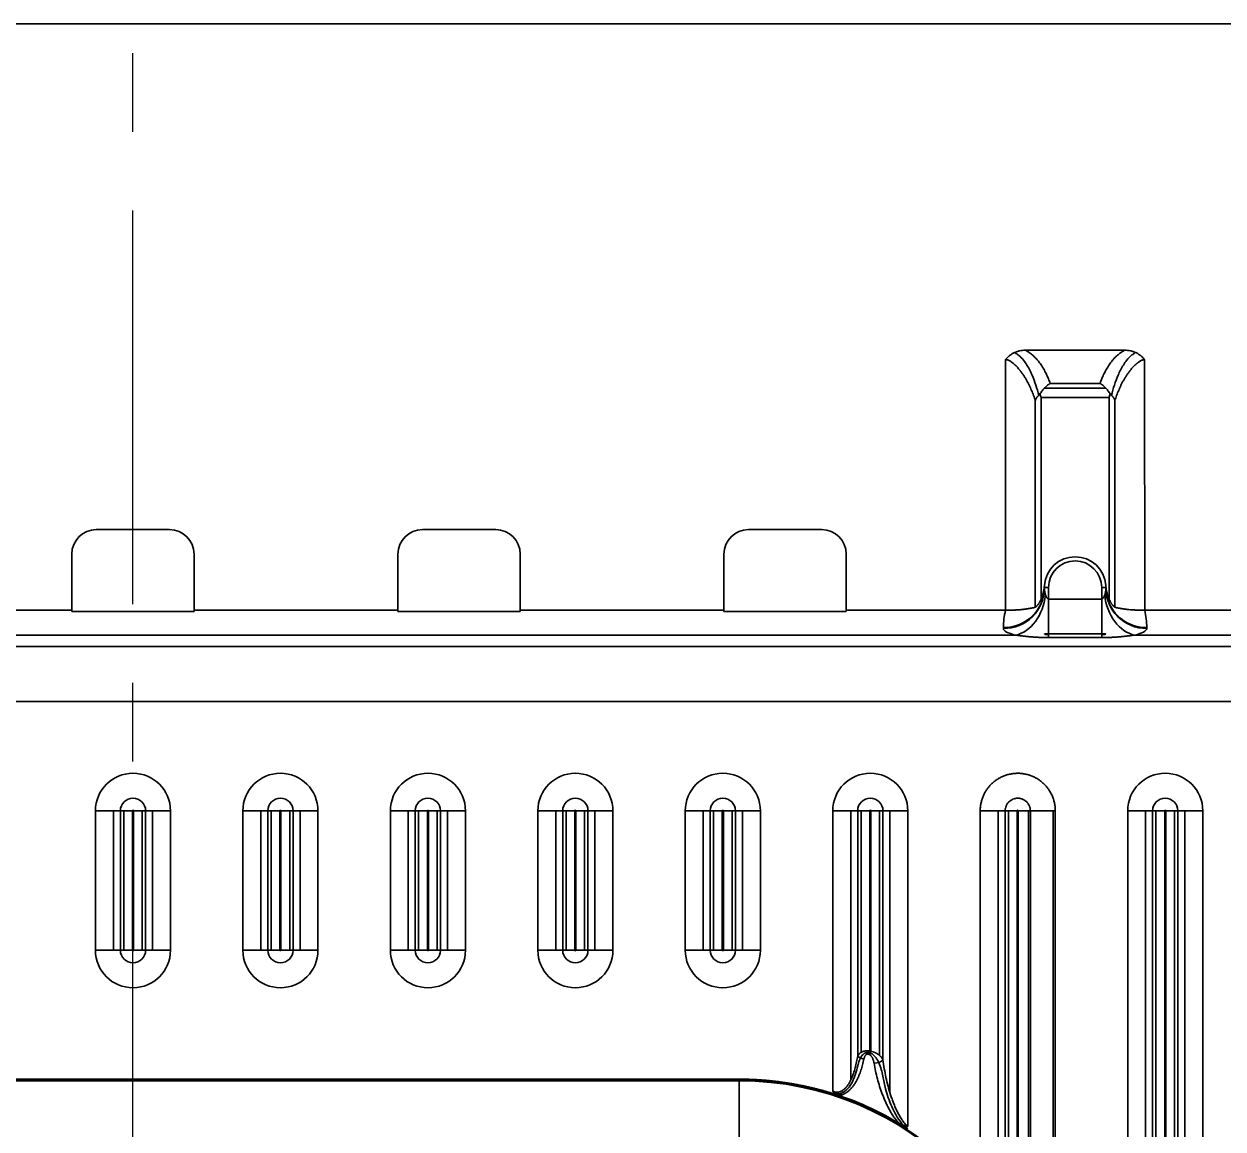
# Model space of a CAD drawing. Header units: millimetres. Extents: x -65 to 964, y 107 to 564.
# Drawn here: x 156.9 to 304, y 428.6 to 564.1 of the extents above; entities that cross this region are included whole.
import ezdxf

# ---------------------------------------------------------------- set-up
doc = ezdxf.new("R2010")
doc.units = ezdxf.units.MM
doc.linetypes.add('CENTER', pattern=[50.8, 31.75, -6.35, 6.35, -6.35])
doc.layers.add('1', color=7, linetype='Continuous', true_color=0xffffff)
doc.layers.add('10', color=7, linetype='Continuous', true_color=0xffffff)

msp = doc.modelspace()

# ---------------------------------------------------------------- linework, layer by layer
at = {"layer": '1', "color": 1, "linetype": 'CENTER', "ltscale": 1.52}
msp.add_line((170.301, 184.131), (170.301, 564.131), dxfattribs=at)
at = {"layer": '10', "color": 7, "linetype": 'Continuous', "lineweight": 35}
for p, q in [((-8.371, 564.131), (348.973, 564.131)), ((279.777, 524.131), (291.974, 524.131)), ((277.343, 492.245), (277.343, 522.977)), ((294.409, 492.245), (294.408, 522.977)), ((289.631, 519.49), (282.12, 519.49)), ((282.822, 520.067), (288.93, 520.067)), ((280.995, 517.952), (280.995, 492.617)), ((281.706, 518.335), (281.706, 493.62)), ((281.706, 518.335), (290.046, 518.335)), ((290.046, 518.335), (290.046, 493.62)), ((290.757, 517.952), (290.757, 492.617)), ((165.801, 502.131), (174.801, 502.131)), ((205.801, 502.131), (214.801, 502.131)), ((245.801, 502.131), (254.801, 502.131)), ((162.801, 492.245), (162.801, 499.131)), ((177.801, 492.245), (177.801, 499.131)), ((202.801, 492.245), (202.801, 499.131)), ((217.801, 492.245), (217.801, 499.131)), ((242.801, 492.245), (242.801, 499.131)), ((257.801, 492.245), (257.801, 499.131)), ((282.107, 494.915), (282.107, 495.035)), ((282.107, 495.035), (282.609, 495.035)), ((282.107, 495.023), (282.107, 494.926)), ((282.609, 493.625), (282.609, 495.035)), ((289.142, 495.035), (289.644, 495.035)), ((289.142, 495.035), (289.142, 493.625)), ((289.644, 495.035), (289.644, 494.915)), ((289.644, 494.926), (289.644, 495.023)), ((289.142, 493.625), (282.609, 493.625)), ((282.609, 488.897), (282.609, 493.625)), ((289.142, 488.897), (289.142, 493.625)), ((137.801, 492.245), (162.801, 492.245)), ((162.801, 492.245), (162.801, 492.075)), ((177.801, 492.075), (162.801, 492.075)), ((177.801, 492.245), (177.801, 492.075)), ((177.801, 492.245), (202.801, 492.245)), ((202.801, 492.245), (202.801, 492.075)), ((217.801, 492.075), (202.801, 492.075)), ((217.801, 492.245), (217.801, 492.075)), ((217.801, 492.245), (242.801, 492.245)), ((242.801, 492.245), (242.801, 492.075)), ((257.801, 492.075), (242.801, 492.075)), ((257.801, 492.245), (257.801, 492.075)), ((257.801, 492.245), (277.343, 492.245)), ((294.409, 492.245), (312.801, 492.245)), ((277.082, 490.12), (277.082, 490.011)), ((294.669, 490.011), (294.669, 490.12)), ((62.021, 489.206), (278.58, 489.206)), ((289.142, 489.373), (282.609, 489.373)), ((289.142, 488.897), (282.609, 488.897)), ((293.171, 489.206), (334.618, 489.206)), ((334.618, 487.802), (5.983, 487.802)), ((5.983, 481.047), (334.618, 481.047)), ((165.695, 467.649), (165.695, 450.564)), ((165.695, 467.649), (168.752, 467.649)), ((167.897, 450.564), (167.897, 467.649)), ((168.752, 467.649), (170.234, 467.649)), ((168.752, 450.564), (168.752, 467.649)), ((169.166, 467.649), (169.166, 450.564)), ((170.234, 450.564), (170.234, 467.649)), ((170.368, 467.649), (171.85, 467.649)), ((170.368, 467.649), (170.368, 450.564)), ((171.436, 450.564), (171.436, 467.649)), ((171.85, 467.649), (174.907, 467.649)), ((171.85, 467.649), (171.85, 450.564)), ((172.704, 467.649), (172.704, 450.564)), ((174.907, 450.564), (174.907, 467.649)), ((183.785, 467.649), (186.842, 467.649)), ((183.785, 467.649), (183.785, 450.564)), ((185.987, 450.564), (185.987, 467.649)), ((186.842, 450.564), (186.842, 467.649)), ((186.842, 467.649), (188.324, 467.649)), ((187.256, 467.649), (187.256, 450.564)), ((188.324, 450.564), (188.324, 467.649)), ((188.458, 467.649), (188.458, 450.564)), ((188.458, 467.649), (189.94, 467.649)), ((189.526, 450.564), (189.526, 467.649)), ((189.94, 467.649), (192.997, 467.649)), ((189.94, 467.649), (189.94, 450.564)), ((190.794, 467.649), (190.794, 450.564)), ((192.997, 450.564), (192.997, 467.649)), ((201.875, 467.649), (201.875, 450.564)), ((201.875, 467.649), (204.932, 467.649)), ((204.077, 450.564), (204.077, 467.649)), ((204.932, 450.564), (204.932, 467.649)), ((204.932, 467.649), (206.414, 467.649)), ((205.346, 467.649), (205.346, 450.564)), ((206.414, 450.564), (206.414, 467.649)), ((206.548, 467.649), (206.548, 450.564)), ((206.548, 467.649), (208.03, 467.649)), ((207.616, 450.564), (207.616, 467.649)), ((208.03, 467.649), (211.087, 467.649)), ((208.03, 467.649), (208.03, 450.564)), ((208.884, 467.649), (208.884, 450.564)), ((211.087, 450.564), (211.087, 467.649)), ((219.965, 467.649), (219.965, 450.564)), ((219.965, 467.649), (223.022, 467.649)), ((222.167, 450.564), (222.167, 467.649)), ((223.022, 450.564), (223.022, 467.649)), ((223.022, 467.649), (224.504, 467.649)), ((223.436, 467.649), (223.436, 450.564)), ((224.504, 450.564), (224.504, 467.649)), ((224.638, 467.649), (224.638, 450.564)), ((224.638, 467.649), (226.12, 467.649)), ((225.706, 450.564), (225.706, 467.649)), ((226.12, 467.649), (229.177, 467.649)), ((226.12, 467.649), (226.12, 450.564)), ((226.974, 467.649), (226.974, 450.564)), ((229.177, 450.564), (229.177, 467.649)), ((238.055, 467.649), (241.112, 467.649)), ((238.055, 467.649), (238.055, 450.564)), ((240.257, 450.564), (240.257, 467.649)), ((241.112, 450.564), (241.112, 467.649)), ((241.112, 467.649), (242.594, 467.649)), ((241.526, 467.649), (241.526, 450.564)), ((242.594, 450.564), (242.594, 467.649)), ((242.728, 467.649), (242.728, 450.564)), ((242.728, 467.649), (244.21, 467.649)), ((243.796, 450.564), (243.796, 467.649)), ((244.21, 467.649), (247.267, 467.649)), ((244.21, 467.649), (244.21, 450.564)), ((245.064, 467.649), (245.064, 450.564)), ((247.267, 450.564), (247.267, 467.649)), ((256.145, 467.649), (256.145, 433.253)), ((256.145, 467.649), (259.202, 467.649)), ((258.347, 434.623), (258.347, 467.649)), ((259.202, 437.607), (259.202, 467.649)), ((259.202, 467.649), (260.684, 467.649)), ((259.616, 467.649), (259.616, 438.027)), ((260.684, 438.21), (260.684, 467.649)), ((260.818, 467.649), (260.818, 438.158)), ((260.818, 467.649), (262.3, 467.649)), ((261.886, 437.659), (261.886, 467.649)), ((262.3, 467.649), (265.357, 467.649)), ((262.3, 467.649), (262.3, 437.11)), ((263.154, 467.649), (263.154, 433.114)), ((265.357, 467.649), (265.357, 428.934)), ((274.235, 421.019), (274.235, 467.649)), ((274.235, 467.649), (277.292, 467.649)), ((276.437, 420.977), (276.437, 467.649)), ((277.292, 424.71), (277.292, 467.649)), ((277.292, 467.649), (278.774, 467.649)), ((277.706, 467.649), (277.706, 425.222)), ((278.774, 425.23), (278.774, 467.649)), ((278.908, 467.649), (278.908, 425.069)), ((278.908, 467.649), (280.39, 467.649)), ((280.144, 467.649), (280.144, 423.766)), ((280.39, 467.649), (283.447, 467.649)), ((280.39, 467.649), (280.39, 423.13)), ((283.169, 321.924), (283.169, 467.649)), ((283.447, 321.924), (283.447, 467.649)), ((292.325, 467.649), (295.382, 467.649)), ((292.325, 467.649), (292.325, 321.858)), ((294.527, 325.813), (294.527, 467.649)), ((295.382, 467.649), (295.382, 326.24)), ((295.382, 467.649), (296.864, 467.649)), ((295.796, 467.649), (295.796, 326.276)), ((296.864, 326.312), (296.864, 467.649)), ((296.998, 467.649), (296.998, 326.312)), ((296.998, 467.649), (298.48, 467.649)), ((298.066, 326.276), (298.066, 467.649)), ((298.48, 467.649), (301.537, 467.649)), ((298.48, 467.649), (298.48, 326.24)), ((299.334, 467.649), (299.334, 325.813)), ((301.537, 321.858), (301.537, 467.649)), ((168.752, 450.564), (165.695, 450.564)), ((170.234, 450.564), (168.752, 450.564)), ((171.85, 450.564), (170.368, 450.564)), ((174.907, 450.564), (171.85, 450.564)), ((186.842, 450.564), (183.785, 450.564)), ((188.324, 450.564), (186.842, 450.564)), ((189.94, 450.564), (188.458, 450.564)), ((192.997, 450.564), (189.94, 450.564)), ((204.932, 450.564), (201.875, 450.564)), ((206.414, 450.564), (204.932, 450.564)), ((208.03, 450.564), (206.548, 450.564)), ((211.087, 450.564), (208.03, 450.564)), ((223.022, 450.564), (219.965, 450.564)), ((224.504, 450.564), (223.022, 450.564)), ((226.12, 450.564), (224.638, 450.564)), ((229.177, 450.564), (226.12, 450.564)), ((241.112, 450.564), (238.055, 450.564)), ((242.594, 450.564), (241.112, 450.564)), ((244.21, 450.564), (242.728, 450.564)), ((247.267, 450.564), (244.21, 450.564)), ((260.526, 437.801), (260.684, 438.21)), ((260.658, 437.75), (260.818, 438.158)), ((244.671, 434.749), (95.931, 434.749)), ((244.671, 434.651), (95.931, 434.651)), ((95.931, 434.555), (244.671, 434.555)), ((244.671, 434.749), (244.671, 434.555)), ((244.671, 434.555), (244.671, 425.971))]:
    msp.add_line(p, q, dxfattribs=at)
for centre, radius, start, end in [((165.801, 499.131), 3, 90, 180), ((174.801, 499.131), 3, 0, 90), ((205.801, 499.131), 3, 90, 180), ((214.801, 499.131), 3, 0, 90), ((245.801, 499.131), 3, 90, 180), ((254.801, 499.131), 3, 0, 90), ((285.876, 495.035), 3.769, 4.16265, 175.83735), ((285.876, 495.035), 3.266, 0, 180), ((285.876, 495.035), 3.769, 176.82469, 180), ((285.876, 495.035), 3.769, 2.7, 4.16531), ((285.876, 495.035), 3.769, 0, 2.59312), ((285.876, 490.12), 8.794, 166.01473, 180), ((285.876, 490.12), 8.794, 0, 13.98526), ((170.301, 467.649), 4.606, 0, 180), ((188.391, 467.649), 4.606, 0, 180), ((206.481, 467.649), 4.606, 0, 180), ((224.571, 467.649), 4.606, 0, 180), ((242.661, 467.649), 4.606, 0, 180), ((260.751, 467.649), 4.606, 0, 180), ((296.931, 467.649), 4.606, 0, 180), ((170.301, 467.649), 1.549, 0, 180), ((188.391, 467.649), 1.549, 0, 180), ((206.481, 467.649), 1.549, 0, 180), ((224.571, 467.649), 1.549, 0, 180), ((242.661, 467.649), 1.549, 0, 180), ((260.751, 467.649), 1.549, 0, 180), ((296.931, 467.649), 1.549, 0, 180), ((170.301, 467.649), 0.0669, 0, 180), ((188.391, 467.649), 0.0669, 0, 180), ((206.481, 467.649), 0.0669, 0, 180), ((224.571, 467.649), 0.0669, 0, 180), ((242.661, 467.649), 0.0669, 0, 180), ((260.751, 467.649), 0.0669, 0, 180), ((296.931, 467.649), 0.0669, 0, 180), ((170.301, 450.564), 4.606, 180, 0), ((170.301, 450.564), 1.549, 180, 0), ((170.301, 450.564), 0.0669, 180, 0), ((188.391, 450.564), 4.606, 180, 0), ((188.391, 450.564), 1.549, 180, 0), ((188.391, 450.564), 0.0669, 180, 0), ((206.481, 450.564), 4.606, 180, 0), ((206.481, 450.564), 1.549, 180, 0), ((206.481, 450.564), 0.0669, 180, 0), ((224.571, 450.564), 4.606, 180, 0), ((224.571, 450.564), 1.549, 180, 0), ((224.571, 450.564), 0.0669, 180, 0), ((242.661, 450.564), 4.606, 180, 0), ((242.661, 450.564), 1.549, 180, 0), ((242.661, 450.564), 0.0669, 180, 0), ((244.671, 396.796), 43.963, 68.67502, 68.86037), ((244.671, 396.796), 44.171, 68.67502, 68.86037), ((244.671, 396.796), 44.402, 68.67502, 68.86037), ((244.671, 396.796), 37.855, 0, 90), ((244.671, 396.796), 37.759, 360, 90), ((244.671, 396.796), 37.988, 56.99657, 72.41831), ((244.671, 396.796), 37.989, 71.16969, 72.41831), ((244.671, 396.796), 37.989, 56.9901, 59.06021)]:
    msp.add_arc(centre, radius, start, end, dxfattribs=at)
for centre, major_axis, ratio, start_param, end_param in [((277.082, 495.035), (-5.025, 0), 0.9781476, 1.5707963, 3.1415926), ((277.082, 494.926), (-5.025, 0), 0.9781476, 1.5707963, 3.1415927), ((285.876, 495.035), (-3.766, 0.134), 1, 6.2461317, 6.3187836), ((282.609, 494.926), (0, 1.175), 0.4276936, 1.5707963, 2.3248325), ((289.142, 494.926), (0, 1.175), 0.4276936, 3.9583528, 4.712389), ((285.876, 495.035), (-0.128, 3.767), 1, 4.6783816, 4.7510336), ((294.669, 495.035), (-5.025, 0), 0.9781476, 0, 1.5707963), ((294.669, 494.926), (5.025, 0), 0.9781476, 3.1415927, 4.712389), ((278.58, 494.121), (-1.109, -4.901), 0.7203367, 0.3044272, 1.7324049), ((293.171, 494.121), (1.109, -4.901), 0.7203367, 4.5507804, 5.9787582), ((282.609, 490.011), (-5.528, 0), 0.2125566, 0, 0.7540362), ((289.142, 490.011), (-5.527, 0), 0.2125566, 2.3875564, 3.1415927), ((260.123, 437.607), (0.979, -0.203), 0.4339484, 3.586518, 4.6433912), ((261.378, 437.11), (-0.985, -0.173), 0.3805007, 1.333171, 2.708925)]:
    msp.add_ellipse(centre, major_axis=major_axis, ratio=ratio, start_param=start_param, end_param=end_param, dxfattribs=at)
for points, degree, knots in [([(277.343, 522.977), (277.352, 522.988), (277.361, 522.999), (277.38, 523.022), (277.408, 523.056), (277.475, 523.133), (277.535, 523.196), (277.617, 523.279), (277.66, 523.319), (277.725, 523.377), (277.747, 523.396), (277.792, 523.434), (277.814, 523.453), (277.929, 523.543), (278.024, 523.61), (278.221, 523.731), (278.322, 523.786), (278.531, 523.884), (278.639, 523.927), (278.777, 523.974), (278.805, 523.983), (278.861, 524), (278.889, 524.008), (278.973, 524.031), (279.03, 524.045), (279.199, 524.082), (279.313, 524.101), (279.544, 524.125), (279.66, 524.131), (279.777, 524.131)], 3, [0, 0, 0, 0, 0.015625, 0.015625, 0.03125, 0.0625, 0.125, 0.125, 0.1875, 0.1875, 0.21875, 0.21875, 0.25, 0.25, 0.375, 0.375, 0.5, 0.5, 0.625, 0.625, 0.65625, 0.65625, 0.6875, 0.6875, 0.75, 0.75, 0.875, 0.875, 1, 1, 1, 1]), ([(281.422, 518.612), (281.199, 519.439), (280.949, 520.263), (280.418, 521.491), (280.213, 521.903), (279.832, 522.511), (279.693, 522.712), (279.374, 523.105), (279.195, 523.299), (278.87, 523.574), (278.751, 523.662), (278.566, 523.78), (278.509, 523.813), (278.449, 523.845)], 3, [0, 0, 0, 0, 0.4544731, 0.4544731, 0.6861672, 0.6861672, 0.8020142, 0.8020142, 0.9178612, 0.9178612, 0.9757847, 0.9757847, 1, 1, 1, 1]), ([(279.777, 524.131), (279.905, 524.064), (280.024, 523.994), (280.194, 523.884), (280.249, 523.847), (280.329, 523.791), (280.355, 523.772), (280.407, 523.733), (280.534, 523.637), (280.651, 523.539), (280.829, 523.38), (280.913, 523.299), (281.072, 523.135), (281.148, 523.053), (281.293, 522.886), (281.499, 522.633), (281.68, 522.374), (281.82, 522.156), (281.847, 522.113), (281.901, 522.025), (281.928, 521.981), (282.006, 521.849), (282.055, 521.761), (282.2, 521.497), (282.29, 521.319), (282.458, 520.963), (282.537, 520.785), (282.685, 520.427), (282.755, 520.247), (282.822, 520.067)], 3, [0, 0, 0, 0, 0.0625, 0.0625, 0.09375, 0.09375, 0.109375, 0.109375, 0.125, 0.1875, 0.1875, 0.25, 0.25, 0.3125, 0.3125, 0.375, 0.5, 0.5, 0.53125, 0.53125, 0.5625, 0.5625, 0.625, 0.625, 0.75, 0.75, 0.875, 0.875, 1, 1, 1, 1]), ([(288.93, 520.067), (288.996, 520.247), (289.066, 520.427), (289.215, 520.785), (289.294, 520.964), (289.42, 521.231), (289.464, 521.32), (289.554, 521.497), (289.6, 521.586), (289.745, 521.851), (289.848, 522.026), (290.072, 522.374), (290.192, 522.547), (290.358, 522.76), (290.392, 522.803), (290.461, 522.888), (290.497, 522.93), (290.606, 523.056), (290.682, 523.139), (290.843, 523.303), (290.927, 523.384), (291.105, 523.543), (291.198, 523.621), (291.397, 523.774), (291.502, 523.849), (291.671, 523.958), (291.73, 523.994), (291.849, 524.064), (291.911, 524.098), (291.974, 524.131)], 3, [0, 0, 0, 0, 0.125, 0.125, 0.25, 0.25, 0.3125, 0.3125, 0.375, 0.375, 0.5, 0.5, 0.625, 0.625, 0.65625, 0.65625, 0.6875, 0.6875, 0.75, 0.75, 0.8125, 0.8125, 0.875, 0.875, 0.9375, 0.9375, 0.96875, 0.96875, 1, 1, 1, 1]), ([(293.302, 523.845), (293.242, 523.813), (293.184, 523.779), (292.996, 523.66), (292.878, 523.571), (292.555, 523.297), (292.378, 523.106), (292.059, 522.713), (291.919, 522.512), (291.538, 521.904), (291.334, 521.492), (290.802, 520.262), (290.552, 519.438), (290.329, 518.612)], 3, [0, 0, 0, 0, 0.0241191, 0.0241191, 0.082045, 0.082045, 0.1978967, 0.1978967, 0.3137484, 0.3137484, 0.5454519, 0.5454519, 1, 1, 1, 1]), ([(291.974, 524.131), (292.091, 524.131), (292.208, 524.125), (292.438, 524.101), (292.552, 524.082), (292.722, 524.045), (292.778, 524.031), (292.862, 524.008), (292.89, 524), (292.946, 523.983), (292.974, 523.974), (293.113, 523.927), (293.22, 523.884), (293.429, 523.786), (293.531, 523.731), (293.727, 523.61), (293.822, 523.543), (293.937, 523.453), (293.96, 523.434), (294.004, 523.396), (294.027, 523.377), (294.092, 523.319), (294.134, 523.279), (294.216, 523.196), (294.277, 523.133), (294.344, 523.056), (294.372, 523.022), (294.39, 522.999), (294.399, 522.988), (294.408, 522.977)], 3, [0, 0, 0, 0, 0.125, 0.125, 0.25, 0.25, 0.3125, 0.3125, 0.34375, 0.34375, 0.375, 0.375, 0.5, 0.5, 0.625, 0.625, 0.75, 0.75, 0.78125, 0.78125, 0.8125, 0.8125, 0.875, 0.875, 0.9375, 0.96875, 0.984375, 0.984375, 1, 1, 1, 1]), ([(277.343, 522.977), (277.369, 522.977), (277.395, 522.976), (277.447, 522.971), (277.472, 522.968), (277.549, 522.954), (277.598, 522.941), (277.693, 522.909), (277.738, 522.89), (277.827, 522.848), (277.87, 522.825), (277.953, 522.776), (277.993, 522.75), (278.07, 522.697), (278.108, 522.669), (278.181, 522.613), (278.216, 522.585), (278.285, 522.528), (278.319, 522.5), (278.384, 522.442), (278.415, 522.413), (278.477, 522.355), (278.508, 522.327), (278.597, 522.24), (278.654, 522.182), (278.736, 522.095), (278.763, 522.066), (278.816, 522.008), (278.842, 521.979), (278.919, 521.894), (278.967, 521.837), (279.038, 521.752), (279.061, 521.724), (279.107, 521.668), (279.174, 521.585), (279.238, 521.502), (279.32, 521.392), (279.36, 521.337), (279.438, 521.228), (279.476, 521.173), (279.55, 521.065), (279.586, 521.011), (279.656, 520.903), (279.724, 520.795), (279.789, 520.688), (279.852, 520.581), (279.883, 520.527), (279.944, 520.42), (279.973, 520.367), (280.031, 520.26), (280.06, 520.207), (280.143, 520.048), (280.196, 519.942), (280.298, 519.731), (280.348, 519.626), (280.442, 519.416), (280.488, 519.311), (280.576, 519.101), (280.618, 518.996), (280.7, 518.787), (280.74, 518.683), (280.817, 518.474), (280.854, 518.369), (280.926, 518.161), (280.961, 518.057), (280.995, 517.952)], 3, [0, 0, 0, 0, 0.0078125, 0.0078125, 0.015625, 0.015625, 0.03125, 0.03125, 0.046875, 0.046875, 0.0625, 0.0625, 0.078125, 0.078125, 0.09375, 0.09375, 0.109375, 0.109375, 0.125, 0.125, 0.140625, 0.140625, 0.15625, 0.15625, 0.1875, 0.1875, 0.203125, 0.203125, 0.21875, 0.21875, 0.25, 0.25, 0.265625, 0.265625, 0.28125, 0.3125, 0.3125, 0.34375, 0.34375, 0.375, 0.375, 0.40625, 0.40625, 0.4375, 0.46875, 0.46875, 0.5, 0.5, 0.53125, 0.53125, 0.5625, 0.5625, 0.625, 0.625, 0.6875, 0.6875, 0.75, 0.75, 0.8125, 0.8125, 0.875, 0.875, 0.9375, 0.9375, 1, 1, 1, 1]), ([(290.757, 517.952), (290.825, 518.161), (290.896, 518.37), (291.012, 518.683), (291.051, 518.788), (291.134, 518.997), (291.176, 519.102), (291.264, 519.311), (291.31, 519.417), (291.404, 519.627), (291.454, 519.733), (291.556, 519.944), (291.609, 520.05), (291.72, 520.262), (291.778, 520.369), (291.869, 520.529), (291.9, 520.582), (291.964, 520.69), (292.029, 520.797), (292.097, 520.905), (292.167, 521.013), (292.203, 521.068), (292.278, 521.177), (292.316, 521.232), (292.394, 521.342), (292.435, 521.397), (292.518, 521.507), (292.582, 521.59), (292.649, 521.674), (292.695, 521.73), (292.718, 521.758), (292.789, 521.842), (292.837, 521.899), (292.938, 522.013), (292.991, 522.07), (293.073, 522.156), (293.101, 522.185), (293.158, 522.243), (293.188, 522.272), (293.247, 522.33), (293.278, 522.359), (293.34, 522.417), (293.371, 522.445), (293.436, 522.503), (293.47, 522.531), (293.538, 522.588), (293.573, 522.616), (293.646, 522.671), (293.684, 522.699), (293.761, 522.751), (293.8, 522.777), (293.882, 522.825), (293.925, 522.848), (293.991, 522.88), (294.013, 522.89), (294.048, 522.904), (294.059, 522.908), (294.083, 522.917), (294.095, 522.921), (294.155, 522.942), (294.204, 522.954), (294.279, 522.968), (294.305, 522.971), (294.357, 522.976), (294.383, 522.977), (294.409, 522.977)], 3, [0, 0, 0, 0, 0.125, 0.125, 0.1875, 0.1875, 0.25, 0.25, 0.3125, 0.3125, 0.375, 0.375, 0.4375, 0.4375, 0.5, 0.5, 0.53125, 0.53125, 0.5625, 0.59375, 0.59375, 0.625, 0.625, 0.65625, 0.65625, 0.6875, 0.6875, 0.71875, 0.734375, 0.734375, 0.75, 0.75, 0.78125, 0.78125, 0.8125, 0.8125, 0.828125, 0.828125, 0.84375, 0.84375, 0.859375, 0.859375, 0.875, 0.875, 0.890625, 0.890625, 0.90625, 0.90625, 0.921875, 0.921875, 0.9375, 0.9375, 0.953125, 0.953125, 0.9609375, 0.9609375, 0.9648437, 0.9648437, 0.96875, 0.96875, 0.984375, 0.984375, 0.9921875, 0.9921875, 1, 1, 1, 1]), ([(282.822, 520.067), (282.818, 520.065), (282.815, 520.063), (282.808, 520.058), (282.797, 520.052), (282.772, 520.037), (282.751, 520.023), (282.709, 519.995), (282.681, 519.976), (282.596, 519.917), (282.485, 519.832), (282.374, 519.737), (282.265, 519.637), (282.211, 519.584), (282.143, 519.514), (282.13, 519.499), (282.103, 519.471), (282.063, 519.428), (282.024, 519.383), (281.946, 519.292), (281.896, 519.23), (281.797, 519.099), (281.749, 519.032), (281.656, 518.892), (281.61, 518.82), (281.567, 518.744)], 3, [0, 0, 0, 0, 0.0078125, 0.0078125, 0.015625, 0.03125, 0.0625, 0.0625, 0.125, 0.125, 0.25, 0.375, 0.375, 0.5, 0.5, 0.53125, 0.53125, 0.5625, 0.625, 0.625, 0.75, 0.75, 0.875, 0.875, 1, 1, 1, 1]), ([(288.93, 520.067), (288.933, 520.065), (288.937, 520.063), (288.944, 520.058), (288.954, 520.052), (288.979, 520.037), (289, 520.023), (289.042, 519.995), (289.071, 519.976), (289.155, 519.917), (289.267, 519.833), (289.377, 519.737), (289.486, 519.637), (289.541, 519.584), (289.608, 519.514), (289.622, 519.5), (289.648, 519.471), (289.688, 519.428), (289.727, 519.383), (289.805, 519.292), (289.856, 519.23), (289.954, 519.1), (290.002, 519.032), (290.096, 518.892), (290.141, 518.82), (290.185, 518.744)], 3, [0, 0, 0, 0, 0.0078125, 0.0078125, 0.015625, 0.03125, 0.0625, 0.0625, 0.125, 0.125, 0.25, 0.375, 0.375, 0.5, 0.5, 0.53125, 0.53125, 0.5625, 0.625, 0.625, 0.75, 0.75, 0.875, 0.875, 1, 1, 1, 1]), ([(281.567, 518.744), (281.563, 518.741), (281.559, 518.737), (281.553, 518.731), (281.547, 518.726), (281.54, 518.72), (281.531, 518.712), (281.514, 518.696), (281.49, 518.674), (281.461, 518.647), (281.434, 518.621), (281.412, 518.6), (281.398, 518.586), (281.389, 518.578), (281.382, 518.571), (281.365, 518.555), (281.334, 518.524), (281.292, 518.479), (281.252, 518.435), (281.225, 518.402), (281.209, 518.383), (281.202, 518.374), (281.195, 518.364), (281.181, 518.346), (281.161, 518.318), (281.139, 518.284), (281.118, 518.251), (281.094, 518.208), (281.066, 518.154), (281.035, 518.083), (281.016, 518.028), (281.005, 517.992), (281.001, 517.98), (280.999, 517.971), (280.998, 517.965), (280.996, 517.959), (280.995, 517.955), (280.995, 517.952)], 3, [0, 0, 0, 0, 0.0102974, 0.0147504, 0.0204671, 0.0284213, 0.0386128, 0.0510335, 0.0859018, 0.1201557, 0.1538577, 0.1829238, 0.2013792, 0.2075047, 0.2164003, 0.228062, 0.2750988, 0.3410744, 0.4070947, 0.4544787, 0.4727861, 0.4830887, 0.4905189, 0.5118735, 0.5533139, 0.5985692, 0.6404889, 0.6790659, 0.7584083, 0.8398054, 0.935591, 0.9553038, 0.9696991, 0.9787789, 0.9852949, 0.9918305, 1, 1, 1, 1]), ([(281.706, 518.335), (281.695, 518.369), (281.684, 518.404), (281.661, 518.473), (281.649, 518.507), (281.615, 518.61), (281.591, 518.677), (281.567, 518.744)], 3, [0, 0, 0, 0, 0.25, 0.25, 0.5, 0.5, 1, 1, 1, 1]), ([(290.185, 518.744), (290.16, 518.678), (290.136, 518.61), (290.102, 518.507), (290.09, 518.473), (290.068, 518.404), (290.057, 518.369), (290.046, 518.335)], 3, [0, 0, 0, 0, 0.5, 0.5, 0.75, 0.75, 1, 1, 1, 1]), ([(290.757, 517.952), (290.756, 517.955), (290.755, 517.959), (290.754, 517.965), (290.753, 517.97), (290.751, 517.976), (290.749, 517.984), (290.746, 517.994), (290.735, 518.029), (290.716, 518.083), (290.685, 518.155), (290.657, 518.209), (290.632, 518.252), (290.612, 518.285), (290.589, 518.319), (290.569, 518.347), (290.556, 518.365), (290.548, 518.375), (290.541, 518.384), (290.525, 518.403), (290.498, 518.436), (290.458, 518.481), (290.417, 518.525), (290.386, 518.555), (290.368, 518.572), (290.361, 518.578), (290.352, 518.586), (290.338, 518.6), (290.317, 518.622), (290.29, 518.647), (290.261, 518.675), (290.236, 518.698), (290.216, 518.715), (290.205, 518.726), (290.195, 518.735), (290.188, 518.741), (290.185, 518.744)], 3, [0, 0, 0, 0, 0.0081978, 0.0147561, 0.0201123, 0.0261214, 0.0355438, 0.0483803, 0.0646322, 0.1607499, 0.2424268, 0.3220452, 0.3607598, 0.4028277, 0.4482435, 0.4898325, 0.5112623, 0.5187165, 0.5290526, 0.547421, 0.5945885, 0.6603208, 0.7260242, 0.772855, 0.7844766, 0.7933408, 0.7994442, 0.8178315, 0.8467942, 0.8803693, 0.9144758, 0.9491776, 0.9668931, 0.9796113, 0.9873166, 1, 1, 1, 1]), ([(282.117, 495.309), (282.106, 495.162), (282.089, 495.017), (282.044, 494.73), (281.987, 494.446), (281.907, 494.167), (281.815, 493.892), (281.764, 493.755), (281.706, 493.62)], 3, [0, 0, 0, 0, 0.25, 0.25, 0.5, 0.75, 0.75, 1, 1, 1, 1]), ([(290.046, 493.62), (289.988, 493.755), (289.936, 493.892), (289.844, 494.167), (289.764, 494.446), (289.707, 494.73), (289.662, 495.017), (289.645, 495.162), (289.634, 495.309)], 3, [0, 0, 0, 0, 0.25, 0.25, 0.5, 0.75, 0.75, 1, 1, 1, 1]), ([(281.706, 493.62), (281.678, 493.555), (281.648, 493.492), (281.603, 493.399), (281.587, 493.368), (281.563, 493.323), (281.555, 493.308), (281.538, 493.279), (281.53, 493.264), (281.505, 493.221), (281.489, 493.192), (281.455, 493.137), (281.438, 493.111), (281.404, 493.058), (281.387, 493.033), (281.362, 492.996), (281.353, 492.984), (281.336, 492.961), (281.328, 492.949), (281.302, 492.916), (281.286, 492.894), (281.253, 492.853), (281.22, 492.814), (281.188, 492.779), (281.165, 492.754), (281.157, 492.746), (281.142, 492.73), (281.135, 492.723), (281.099, 492.688), (281.073, 492.665), (281.039, 492.64), (281.028, 492.633), (281.01, 492.622), (281.001, 492.618), (280.995, 492.617)], 3, [0, 0, 0, 0, 0.125, 0.125, 0.1875, 0.1875, 0.21875, 0.21875, 0.25, 0.25, 0.3125, 0.3125, 0.375, 0.375, 0.4375, 0.4375, 0.46875, 0.46875, 0.5, 0.5, 0.5625, 0.5625, 0.625, 0.6875, 0.6875, 0.71875, 0.71875, 0.75, 0.75, 0.875, 0.875, 0.9375, 0.9375, 1, 1, 1, 1]), ([(282.609, 493.625), (282.595, 493.625), (282.582, 493.628), (282.562, 493.634), (282.555, 493.637), (282.543, 493.643), (282.531, 493.649), (282.519, 493.657), (282.508, 493.665), (282.503, 493.67), (282.487, 493.683), (282.478, 493.693), (282.45, 493.723), (282.434, 493.744), (282.411, 493.778), (282.403, 493.789), (282.389, 493.812), (282.382, 493.824), (282.363, 493.859), (282.35, 493.882), (282.326, 493.93), (282.315, 493.954), (282.282, 494.025), (282.262, 494.074), (282.243, 494.121)], 3, [0, 0, 0, 0, 0.0625, 0.0625, 0.09375, 0.09375, 0.125, 0.15625, 0.15625, 0.1875, 0.1875, 0.25, 0.25, 0.375, 0.375, 0.4375, 0.4375, 0.5, 0.5, 0.625, 0.625, 0.75, 0.75, 1, 1, 1, 1]), ([(289.508, 494.121), (289.489, 494.074), (289.469, 494.025), (289.436, 493.954), (289.425, 493.93), (289.401, 493.882), (289.389, 493.859), (289.362, 493.812), (289.348, 493.789), (289.318, 493.745), (289.301, 493.723), (289.274, 493.693), (289.264, 493.683), (289.243, 493.665), (289.233, 493.657), (289.215, 493.646), (289.209, 493.643), (289.196, 493.637), (289.19, 493.634), (289.177, 493.63), (289.17, 493.628), (289.156, 493.626), (289.149, 493.625), (289.142, 493.625)], 3, [0, 0, 0, 0, 0.25, 0.25, 0.375, 0.375, 0.5, 0.5, 0.625, 0.625, 0.75, 0.75, 0.8125, 0.8125, 0.875, 0.875, 0.90625, 0.90625, 0.9375, 0.9375, 0.96875, 0.96875, 1, 1, 1, 1]), ([(290.757, 492.617), (290.743, 492.62), (290.724, 492.631), (290.696, 492.652), (290.69, 492.656), (290.678, 492.666), (290.672, 492.672), (290.652, 492.689), (290.638, 492.702), (290.595, 492.743), (290.564, 492.776), (290.524, 492.823), (290.516, 492.833), (290.499, 492.852), (290.491, 492.863), (290.466, 492.894), (290.449, 492.915), (290.416, 492.96), (290.399, 492.983), (290.365, 493.032), (290.348, 493.057), (290.314, 493.11), (290.297, 493.137), (290.263, 493.192), (290.246, 493.22), (290.197, 493.306), (290.165, 493.366), (290.127, 493.444), (290.119, 493.46), (290.104, 493.491), (290.081, 493.539), (290.06, 493.588), (290.046, 493.62)], 3, [0, 0, 0, 0, 0.125, 0.125, 0.15625, 0.15625, 0.1875, 0.1875, 0.25, 0.25, 0.375, 0.375, 0.40625, 0.40625, 0.4375, 0.4375, 0.5, 0.5, 0.5625, 0.5625, 0.625, 0.625, 0.6875, 0.6875, 0.75, 0.75, 0.875, 0.875, 0.90625, 0.90625, 0.9375, 1, 1, 1, 1]), ([(280.995, 492.617), (280.927, 492.599), (280.856, 492.581), (280.703, 492.545), (280.621, 492.527), (280.49, 492.501), (280.444, 492.492), (280.35, 492.474), (280.301, 492.465), (280.199, 492.448), (280.146, 492.439), (280.035, 492.422), (279.977, 492.413), (279.855, 492.396), (279.792, 492.387), (279.691, 492.375), (279.656, 492.37), (279.585, 492.362), (279.549, 492.358), (279.436, 492.345), (279.357, 492.337), (279.188, 492.321), (279.098, 492.313), (278.976, 492.304), (278.951, 492.302), (278.9, 492.298), (278.874, 492.296), (278.795, 492.291), (278.74, 492.287), (278.625, 492.28), (278.566, 492.277), (278.472, 492.272), (278.44, 492.271), (278.374, 492.268), (278.34, 492.266), (278.237, 492.262), (278.166, 492.259), (278.054, 492.256), (278.016, 492.255), (277.957, 492.253), (277.937, 492.252), (277.897, 492.251), (277.877, 492.251), (277.774, 492.249), (277.691, 492.247), (277.562, 492.246), (277.519, 492.246), (277.453, 492.245), (277.431, 492.245), (277.387, 492.245), (277.365, 492.245), (277.343, 492.245)], 3, [0, 0, 0, 0, 0.125, 0.125, 0.25, 0.25, 0.3125, 0.3125, 0.375, 0.375, 0.4375, 0.4375, 0.5, 0.5, 0.5625, 0.5625, 0.59375, 0.59375, 0.625, 0.625, 0.6875, 0.6875, 0.75, 0.75, 0.765625, 0.765625, 0.78125, 0.78125, 0.8125, 0.8125, 0.84375, 0.84375, 0.859375, 0.859375, 0.875, 0.875, 0.90625, 0.90625, 0.921875, 0.921875, 0.9296875, 0.9296875, 0.9375, 0.9375, 0.96875, 0.96875, 0.984375, 0.984375, 0.9921875, 0.9921875, 1, 1, 1, 1]), ([(294.409, 492.245), (294.387, 492.245), (294.365, 492.245), (294.321, 492.245), (294.299, 492.245), (294.233, 492.246), (294.189, 492.246), (294.061, 492.247), (293.977, 492.249), (293.875, 492.251), (293.854, 492.251), (293.814, 492.252), (293.795, 492.253), (293.736, 492.255), (293.698, 492.256), (293.586, 492.259), (293.514, 492.262), (293.411, 492.266), (293.377, 492.268), (293.312, 492.271), (293.28, 492.272), (293.186, 492.277), (293.126, 492.28), (293.012, 492.287), (292.957, 492.291), (292.878, 492.296), (292.852, 492.298), (292.801, 492.302), (292.776, 492.304), (292.654, 492.313), (292.564, 492.321), (292.394, 492.337), (292.315, 492.345), (292.202, 492.358), (292.166, 492.362), (292.095, 492.37), (292.06, 492.375), (291.96, 492.387), (291.896, 492.396), (291.774, 492.413), (291.717, 492.422), (291.606, 492.439), (291.553, 492.448), (291.45, 492.465), (291.401, 492.474), (291.307, 492.492), (291.262, 492.501), (291.13, 492.527), (291.049, 492.545), (290.896, 492.581), (290.824, 492.599), (290.757, 492.617)], 3, [0, 0, 0, 0, 0.0078125, 0.0078125, 0.015625, 0.015625, 0.03125, 0.03125, 0.0625, 0.0625, 0.0703125, 0.0703125, 0.078125, 0.078125, 0.09375, 0.09375, 0.125, 0.125, 0.140625, 0.140625, 0.15625, 0.15625, 0.1875, 0.1875, 0.21875, 0.21875, 0.234375, 0.234375, 0.25, 0.25, 0.3125, 0.3125, 0.375, 0.375, 0.40625, 0.40625, 0.4375, 0.4375, 0.5, 0.5, 0.5625, 0.5625, 0.625, 0.625, 0.6875, 0.6875, 0.75, 0.75, 0.875, 0.875, 1, 1, 1, 1]), ([(282.609, 488.897), (282.521, 488.897), (282.432, 488.897), (282.255, 488.899), (282.166, 488.9), (281.902, 488.906), (281.726, 488.912), (281.376, 488.927), (281.202, 488.936), (280.941, 488.952), (280.855, 488.958), (280.682, 488.971), (280.596, 488.978), (280.425, 488.992), (280.339, 488.999), (280.17, 489.015), (280.086, 489.023), (279.836, 489.048), (279.672, 489.066), (279.35, 489.104), (279.191, 489.124), (278.996, 489.149), (278.958, 489.154), (278.881, 489.165), (278.843, 489.17), (278.729, 489.185), (278.654, 489.196), (278.58, 489.206)], 3, [0, 0, 0, 0, 0.0625, 0.0625, 0.125, 0.125, 0.25, 0.25, 0.375, 0.375, 0.4375, 0.4375, 0.5, 0.5, 0.5625, 0.5625, 0.625, 0.625, 0.75, 0.75, 0.875, 0.875, 0.90625, 0.90625, 0.9375, 0.9375, 1, 1, 1, 1]), ([(282.609, 489.373), (282.478, 489.373), (282.346, 489.37), (282.161, 489.356), (282.107, 489.344), (282.107, 489.312), (282.161, 489.292), (282.346, 489.262), (282.476, 489.251), (282.609, 489.251)], 3, [0, 0, 0, 0, 0.2499239, 0.2499239, 0.4999493, 0.4999493, 0.7499746, 0.7499746, 1, 1, 1, 1]), ([(289.142, 489.373), (289.274, 489.373), (289.405, 489.37), (289.591, 489.356), (289.645, 489.344), (289.644, 489.312), (289.59, 489.292), (289.406, 489.262), (289.275, 489.251), (289.142, 489.251)], 3, [0, 0, 0, 0, 0.2499239, 0.2499239, 0.4999493, 0.4999493, 0.7499746, 0.7499746, 1, 1, 1, 1]), ([(293.171, 489.206), (293.024, 489.186), (292.873, 489.165), (292.639, 489.134), (292.561, 489.124), (292.401, 489.104), (292.321, 489.095), (292.158, 489.076), (292.076, 489.066), (291.912, 489.048), (291.829, 489.04), (291.579, 489.014), (291.41, 488.999), (291.07, 488.971), (290.898, 488.958), (290.637, 488.942), (290.55, 488.936), (290.375, 488.927), (290.287, 488.923), (290.024, 488.912), (289.673, 488.9), (289.319, 488.897), (289.142, 488.897)], 3, [0, 0, 0, 0, 0.125, 0.125, 0.1875, 0.1875, 0.25, 0.25, 0.3125, 0.3125, 0.375, 0.375, 0.5, 0.5, 0.625, 0.625, 0.6875, 0.6875, 0.75, 0.75, 0.875, 1, 1, 1, 1]), ([(274.235, 467.649), (274.235, 467.801), (274.25, 468.103), (274.294, 468.403), (274.339, 468.626), (274.355, 468.7), (274.392, 468.847), (274.413, 468.92), (274.478, 469.136), (274.58, 469.418), (274.708, 469.689), (274.815, 469.889), (274.852, 469.954), (274.911, 470.052), (274.931, 470.084), (274.971, 470.148), (275.075, 470.307), (275.277, 470.579), (275.478, 470.801), (275.691, 471.013), (275.802, 471.114), (275.949, 471.234), (275.979, 471.258), (276.039, 471.305), (276.129, 471.374), (276.221, 471.439), (276.409, 471.564), (276.666, 471.718), (276.938, 471.846), (277.147, 471.933), (277.218, 471.96), (277.325, 471.999), (277.361, 472.011), (277.433, 472.035), (277.469, 472.046), (277.65, 472.101), (277.941, 472.174), (278.238, 472.218), (278.537, 472.247), (278.688, 472.255), (278.992, 472.255), (279.143, 472.248), (279.443, 472.218), (279.592, 472.196), (279.814, 472.152), (279.888, 472.135), (279.999, 472.107), (280.035, 472.098), (280.109, 472.077), (280.145, 472.067), (280.326, 472.012), (280.609, 471.91), (280.88, 471.782), (281.145, 471.64), (281.274, 471.563), (281.432, 471.457), (281.463, 471.436), (281.525, 471.392), (281.617, 471.325), (281.706, 471.256), (281.881, 471.113), (282.103, 470.911), (282.305, 470.689), (282.448, 470.514), (282.495, 470.454), (282.585, 470.332), (282.629, 470.27), (282.755, 470.082), (282.909, 469.824), (283.038, 469.553), (283.124, 469.345), (283.165, 469.239), (283.202, 469.132), (283.226, 469.06), (283.237, 469.024), (283.292, 468.842), (283.329, 468.696), (283.388, 468.4), (283.41, 468.252), (283.439, 467.952), (283.447, 467.801), (283.447, 467.649)], 3, [0, 0, 0, 0, 0.03125, 0.0625, 0.0625, 0.078125, 0.078125, 0.09375, 0.09375, 0.125, 0.15625, 0.15625, 0.171875, 0.171875, 0.1796875, 0.1796875, 0.1875, 0.21875, 0.25, 0.25, 0.28125, 0.28125, 0.2890625, 0.2890625, 0.296875, 0.3125, 0.3125, 0.34375, 0.375, 0.375, 0.390625, 0.390625, 0.3984375, 0.3984375, 0.40625, 0.40625, 0.4375, 0.46875, 0.46875, 0.5, 0.5, 0.53125, 0.53125, 0.5625, 0.5625, 0.578125, 0.578125, 0.5859375, 0.5859375, 0.59375, 0.59375, 0.625, 0.65625, 0.65625, 0.6875, 0.6875, 0.6953125, 0.6953125, 0.703125, 0.71875, 0.71875, 0.75, 0.78125, 0.78125, 0.796875, 0.796875, 0.8125, 0.8125, 0.84375, 0.875, 0.875, 0.890625, 0.8984375, 0.8984375, 0.90625, 0.90625, 0.9375, 0.9375, 0.96875, 0.96875, 1, 1, 1, 1]), ([(280.39, 467.649), (280.39, 467.751), (280.38, 467.852), (280.35, 468), (280.338, 468.049), (280.316, 468.122), (280.308, 468.147), (280.291, 468.195), (280.281, 468.219), (280.233, 468.336), (280.185, 468.425), (280.115, 468.53), (280.1, 468.551), (280.07, 468.592), (280.054, 468.612), (280.006, 468.671), (279.972, 468.709), (279.865, 468.816), (279.787, 468.88), (279.681, 468.951), (279.659, 468.964), (279.615, 468.991), (279.593, 469.003), (279.526, 469.039), (279.435, 469.082), (279.34, 469.116), (279.267, 469.138), (279.243, 469.145), (279.193, 469.158), (279.168, 469.163), (279.043, 469.188), (278.943, 469.198), (278.791, 469.198), (278.741, 469.196), (278.664, 469.188), (278.639, 469.185), (278.589, 469.178), (278.564, 469.173), (278.439, 469.149), (278.343, 469.119), (278.226, 469.071), (278.202, 469.061), (278.156, 469.039), (278.133, 469.027), (278.066, 468.991), (278.023, 468.965), (277.897, 468.881), (277.818, 468.817), (277.728, 468.727), (277.71, 468.709), (277.676, 468.671), (277.66, 468.652), (277.612, 468.593), (277.551, 468.512), (277.499, 468.425), (277.463, 468.358), (277.452, 468.335), (277.43, 468.289), (277.419, 468.266), (277.371, 468.149), (277.342, 468.052), (277.317, 467.928), (277.312, 467.903), (277.305, 467.853), (277.302, 467.827), (277.294, 467.751), (277.292, 467.7), (277.292, 467.649)], 3, [0, 0, 0, 0, 0.0625, 0.0625, 0.09375, 0.09375, 0.109375, 0.109375, 0.125, 0.125, 0.1875, 0.1875, 0.203125, 0.203125, 0.21875, 0.21875, 0.25, 0.25, 0.3125, 0.3125, 0.328125, 0.328125, 0.34375, 0.34375, 0.375, 0.40625, 0.40625, 0.421875, 0.421875, 0.4375, 0.4375, 0.5, 0.5, 0.53125, 0.53125, 0.546875, 0.546875, 0.5625, 0.5625, 0.625, 0.625, 0.640625, 0.640625, 0.65625, 0.65625, 0.6875, 0.6875, 0.75, 0.75, 0.765625, 0.765625, 0.78125, 0.78125, 0.8125, 0.84375, 0.84375, 0.859375, 0.859375, 0.875, 0.875, 0.9375, 0.9375, 0.953125, 0.953125, 0.96875, 0.96875, 1, 1, 1, 1]), ([(278.908, 467.649), (278.908, 467.653), (278.907, 467.658), (278.905, 467.666), (278.904, 467.671), (278.901, 467.679), (278.899, 467.682), (278.894, 467.69), (278.891, 467.693), (278.885, 467.699), (278.882, 467.702), (278.874, 467.707), (278.87, 467.709), (278.862, 467.712), (278.858, 467.714), (278.849, 467.715), (278.845, 467.716), (278.836, 467.716), (278.832, 467.715), (278.823, 467.714), (278.819, 467.712), (278.811, 467.709), (278.807, 467.707), (278.8, 467.702), (278.796, 467.699), (278.79, 467.693), (278.787, 467.69), (278.783, 467.683), (278.781, 467.679), (278.777, 467.67), (278.776, 467.666), (278.774, 467.658), (278.774, 467.653), (278.774, 467.649)], 3, [0, 0, 0, 0, 0.0625, 0.0625, 0.125, 0.125, 0.1875, 0.1875, 0.25, 0.25, 0.3125, 0.3125, 0.375, 0.375, 0.4375, 0.4375, 0.5, 0.5, 0.5625, 0.5625, 0.625, 0.625, 0.6875, 0.6875, 0.75, 0.75, 0.8125, 0.8125, 0.875, 0.875, 0.9375, 0.9375, 1, 1, 1, 1]), ([(256.145, 433.253), (256.207, 433.228), (256.27, 433.206), (256.368, 433.181), (256.4, 433.174), (256.466, 433.162), (256.499, 433.158), (256.598, 433.148), (256.664, 433.147), (256.762, 433.154), (256.795, 433.157), (256.86, 433.167), (256.893, 433.173), (256.94, 433.184), (256.956, 433.189), (256.988, 433.197), (257.034, 433.211), (257.08, 433.228), (257.168, 433.264), (257.225, 433.292), (257.307, 433.339), (257.334, 433.355), (257.387, 433.39), (257.413, 433.408), (257.49, 433.464), (257.539, 433.504), (257.631, 433.587), (257.675, 433.63), (257.76, 433.72), (257.801, 433.766), (257.919, 433.908), (257.991, 434.008), (258.076, 434.138), (258.093, 434.164), (258.125, 434.216), (258.173, 434.296), (258.219, 434.376), (258.307, 434.539), (258.362, 434.65), (258.439, 434.818), (258.464, 434.875), (258.512, 434.988), (258.535, 435.046), (258.603, 435.218), (258.646, 435.334), (258.766, 435.683), (258.836, 435.919), (258.963, 436.395), (259.019, 436.635), (259.119, 437.119), (259.163, 437.362), (259.202, 437.607)], 3, [0, 0, 0, 0, 0.03125, 0.03125, 0.046875, 0.046875, 0.0625, 0.0625, 0.09375, 0.09375, 0.109375, 0.109375, 0.125, 0.125, 0.1328125, 0.1328125, 0.140625, 0.15625, 0.15625, 0.1875, 0.1875, 0.203125, 0.203125, 0.21875, 0.21875, 0.25, 0.25, 0.28125, 0.28125, 0.3125, 0.3125, 0.375, 0.375, 0.390625, 0.390625, 0.40625, 0.4375, 0.4375, 0.5, 0.5, 0.53125, 0.53125, 0.5625, 0.5625, 0.625, 0.625, 0.75, 0.75, 0.875, 0.875, 1, 1, 1, 1]), ([(259.968, 437.197), (259.92, 436.968), (259.867, 436.74), (259.747, 436.289), (259.681, 436.065), (259.533, 435.624), (259.452, 435.406), (259.316, 435.084), (259.268, 434.977), (259.192, 434.819), (259.166, 434.766), (259.113, 434.661), (259.086, 434.609), (259.002, 434.454), (258.943, 434.352), (258.819, 434.153), (258.753, 434.055), (258.65, 433.912), (258.614, 433.864), (258.559, 433.795), (258.541, 433.772), (258.503, 433.726), (258.484, 433.703), (258.387, 433.59), (258.306, 433.504), (258.134, 433.34), (258.044, 433.262), (257.9, 433.154), (257.851, 433.119), (257.774, 433.07), (257.748, 433.053), (257.695, 433.022), (257.669, 433.007), (257.533, 432.932), (257.42, 432.882), (257.243, 432.821), (257.183, 432.803), (257.09, 432.781), (257.059, 432.774), (256.996, 432.762), (256.964, 432.757), (256.932, 432.752)], 3, [0, 0, 0, 0, 0.125, 0.125, 0.25, 0.25, 0.375, 0.375, 0.4375, 0.4375, 0.46875, 0.46875, 0.5, 0.5, 0.5625, 0.5625, 0.625, 0.625, 0.65625, 0.65625, 0.671875, 0.671875, 0.6875, 0.6875, 0.75, 0.75, 0.8125, 0.8125, 0.84375, 0.84375, 0.859375, 0.859375, 0.875, 0.875, 0.9375, 0.9375, 0.96875, 0.96875, 0.984375, 0.984375, 1, 1, 1, 1]), ([(259.202, 437.607), (259.228, 437.656), (259.259, 437.704), (259.331, 437.794), (259.37, 437.838), (259.438, 437.9), (259.462, 437.92), (259.512, 437.959), (259.538, 437.978), (259.593, 438.014), (259.622, 438.032), (259.667, 438.056), (259.682, 438.064), (259.713, 438.08), (259.729, 438.088), (259.81, 438.124), (259.879, 438.149), (259.971, 438.175), (259.99, 438.18), (260.027, 438.189), (260.085, 438.202), (260.144, 438.211), (260.204, 438.219), (260.224, 438.221), (260.265, 438.225), (260.326, 438.229), (260.389, 438.231), (260.452, 438.23), (260.473, 438.229), (260.515, 438.227), (260.578, 438.223), (260.642, 438.216), (260.684, 438.21)], 3, [0, 0, 0, 0, 0.125, 0.125, 0.25, 0.25, 0.3125, 0.3125, 0.375, 0.375, 0.4375, 0.4375, 0.46875, 0.46875, 0.5, 0.5, 0.625, 0.625, 0.65625, 0.65625, 0.6875, 0.75, 0.75, 0.78125, 0.78125, 0.8125, 0.875, 0.875, 0.90625, 0.90625, 0.9375, 1, 1, 1, 1]), ([(259.205, 436.383), (259.217, 436.44), (259.231, 436.497), (259.297, 436.763), (259.362, 436.968), (259.539, 437.364), (259.649, 437.556), (259.877, 437.799), (259.963, 437.872), (260.115, 437.954), (260.168, 437.976), (260.28, 438.007), (260.34, 438.015), (260.466, 438.017), (260.533, 438.008), (260.599, 437.99)], 3, [0, 0, 0, 0, 0.0767607, 0.0767607, 0.3582861, 0.3582861, 0.6398116, 0.6398116, 0.7805743, 0.7805743, 0.8509557, 0.8509557, 0.921337, 0.921337, 1, 1, 1, 1]), ([(260.526, 437.801), (260.506, 437.809), (260.485, 437.814), (260.454, 437.819), (260.444, 437.82), (260.423, 437.821), (260.402, 437.821), (260.382, 437.818), (260.362, 437.814), (260.352, 437.811), (260.323, 437.802), (260.305, 437.794), (260.279, 437.779), (260.271, 437.774), (260.254, 437.762), (260.247, 437.757), (260.224, 437.738), (260.21, 437.725), (260.183, 437.697), (260.171, 437.683), (260.148, 437.652), (260.137, 437.636), (260.116, 437.604), (260.107, 437.588), (260.088, 437.554), (260.08, 437.537), (260.056, 437.486), (260.041, 437.451), (260.016, 437.38), (260.005, 437.344), (259.985, 437.271), (259.976, 437.234), (259.968, 437.197)], 3, [0, 0, 0, 0, 0.0625, 0.0625, 0.09375, 0.09375, 0.125, 0.15625, 0.15625, 0.1875, 0.1875, 0.25, 0.25, 0.28125, 0.28125, 0.3125, 0.3125, 0.375, 0.375, 0.4375, 0.4375, 0.5, 0.5, 0.5625, 0.5625, 0.625, 0.625, 0.75, 0.75, 0.875, 0.875, 1, 1, 1, 1]), ([(261.21, 436.705), (261.194, 436.802), (261.172, 436.899), (261.132, 437.043), (261.117, 437.091), (261.084, 437.186), (261.066, 437.233), (261.025, 437.325), (261.003, 437.371), (260.967, 437.438), (260.954, 437.46), (260.926, 437.504), (260.912, 437.525), (260.881, 437.567), (260.865, 437.587), (260.83, 437.627), (260.812, 437.645), (260.782, 437.672), (260.772, 437.681), (260.751, 437.697), (260.74, 437.705), (260.707, 437.727), (260.684, 437.74), (260.658, 437.75)], 3, [0, 0, 0, 0, 0.25, 0.25, 0.375, 0.375, 0.5, 0.5, 0.625, 0.625, 0.6875, 0.6875, 0.75, 0.75, 0.8125, 0.8125, 0.875, 0.875, 0.90625, 0.90625, 0.9375, 0.9375, 1, 1, 1, 1]), ([(260.732, 437.938), (260.737, 437.937), (260.742, 437.936), (260.823, 437.912), (260.896, 437.878), (261.099, 437.757), (261.215, 437.649), (261.418, 437.42), (261.507, 437.295), (261.665, 437.036), (261.735, 436.904), (261.923, 436.5), (262.022, 436.223), (262.183, 435.67), (262.245, 435.398), (262.293, 435.124)], 3, [0, 0, 0, 0, 0.0045614, 0.0045614, 0.0717446, 0.0717446, 0.2061109, 0.2061109, 0.3404772, 0.3404772, 0.4748436, 0.4748436, 0.7435763, 0.7435763, 1, 1, 1, 1]), ([(260.818, 438.158), (260.909, 438.144), (260.998, 438.125), (261.106, 438.093), (261.128, 438.087), (261.171, 438.073), (261.234, 438.051), (261.337, 438.01), (261.414, 437.974), (261.471, 437.945), (261.49, 437.935), (261.527, 437.914), (261.546, 437.904), (261.636, 437.851), (261.702, 437.806), (261.826, 437.712), (261.883, 437.663), (261.963, 437.585), (261.989, 437.559), (262.026, 437.519), (262.038, 437.506), (262.062, 437.478), (262.073, 437.465), (262.129, 437.396), (262.169, 437.34), (262.241, 437.226), (262.273, 437.168), (262.3, 437.11)], 3, [0, 0, 0, 0, 0.125, 0.125, 0.15625, 0.15625, 0.1875, 0.25, 0.3125, 0.3125, 0.34375, 0.34375, 0.375, 0.375, 0.5, 0.5, 0.625, 0.625, 0.6875, 0.6875, 0.71875, 0.71875, 0.75, 0.75, 0.875, 0.875, 1, 1, 1, 1]), ([(262.3, 437.11), (262.348, 436.75), (262.404, 436.392), (262.528, 435.677), (262.598, 435.32), (262.752, 434.61), (262.837, 434.255), (263.023, 433.549), (263.125, 433.197), (263.294, 432.672), (263.353, 432.497), (263.445, 432.235), (263.477, 432.148), (263.541, 431.974), (263.574, 431.887), (263.676, 431.627), (263.747, 431.455), (263.896, 431.114), (263.974, 430.945), (264.138, 430.611), (264.225, 430.445), (264.363, 430.2), (264.411, 430.119), (264.509, 429.959), (264.56, 429.879), (264.639, 429.761), (264.666, 429.722), (264.721, 429.644), (264.749, 429.605), (264.834, 429.49), (264.893, 429.415), (265.016, 429.269), (265.079, 429.198), (265.213, 429.062), (265.283, 428.996), (265.357, 428.934)], 3, [0, 0, 0, 0, 0.125, 0.125, 0.25, 0.25, 0.375, 0.375, 0.5, 0.5, 0.5625, 0.5625, 0.59375, 0.59375, 0.625, 0.625, 0.6875, 0.6875, 0.75, 0.75, 0.8125, 0.8125, 0.84375, 0.84375, 0.875, 0.875, 0.890625, 0.890625, 0.90625, 0.90625, 0.9375, 0.9375, 0.96875, 0.96875, 1, 1, 1, 1]), ([(259.205, 436.383), (259.205, 436.381), (259.205, 436.38), (259.136, 436.045), (259.051, 435.714), (258.839, 435.062), (258.712, 434.74), (258.396, 434.126), (258.21, 433.837), (257.854, 433.452), (257.722, 433.333), (257.428, 433.132), (257.264, 433.049), (257, 432.969), (256.907, 432.95), (256.725, 432.93), (256.636, 432.928), (256.546, 432.934)], 3, [0, 0, 0, 0, 0.0008189, 0.0008189, 0.2234823, 0.2234823, 0.4461457, 0.4461457, 0.668809, 0.668809, 0.7801407, 0.7801407, 0.8914724, 0.8914724, 0.9471382, 0.9471382, 1, 1, 1, 1]), ([(264.202, 429.38), (264.086, 429.512), (263.976, 429.647), (263.768, 429.923), (263.668, 430.063), (263.478, 430.348), (263.388, 430.492), (263.213, 430.784), (263.129, 430.932), (262.968, 431.231), (262.891, 431.382), (262.779, 431.61), (262.742, 431.687), (262.671, 431.84), (262.636, 431.916), (262.464, 432.3), (262.338, 432.609), (262.104, 433.229), (261.997, 433.541), (261.798, 434.167), (261.707, 434.481), (261.54, 435.112), (261.464, 435.429), (261.327, 436.065), (261.265, 436.384), (261.21, 436.705)], 3, [0, 0, 0, 0, 0.0625, 0.0625, 0.125, 0.125, 0.1875, 0.1875, 0.25, 0.25, 0.3125, 0.3125, 0.34375, 0.34375, 0.375, 0.375, 0.5, 0.5, 0.625, 0.625, 0.75, 0.75, 0.875, 0.875, 1, 1, 1, 1]), ([(244.671, 434.749), (246.136, 434.749), (247.575, 434.638), (249.002, 434.529), (250.458, 434.303), (251.889, 434.081), (253.314, 433.757), (254.789, 433.421), (256.138, 432.995)], 2, [0, 0, 0, 0.2500625, 0.2500625, 0.5001251, 0.5001251, 0.7501876, 0.7501876, 1, 1, 1]), ([(264.865, 429.062), (264.769, 429.157), (264.679, 429.256), (264.332, 429.665), (264.11, 429.997), (263.709, 430.686), (263.535, 431.038), (263.065, 432.106), (262.822, 432.834), (262.491, 434.091), (262.38, 434.608), (262.293, 435.124)], 3, [0, 0, 0, 0, 0.0573429, 0.0573429, 0.232069, 0.232069, 0.4067951, 0.4067951, 0.7562473, 0.7562473, 1, 1, 1, 1]), ([(256.932, 432.752), (256.783, 432.803), (256.642, 432.872), (256.478, 432.978), (256.446, 433), (256.382, 433.046), (256.351, 433.07), (256.289, 433.12), (256.245, 433.158), (256.201, 433.199), (256.173, 433.226), (256.158, 433.24), (256.145, 433.253)], 3, [0, 0, 0, 0, 0.5, 0.5, 0.625, 0.625, 0.75, 0.75, 0.875, 0.9375, 0.9375, 1, 1, 1, 1]), ([(265.357, 428.934), (265.35, 428.935), (265.344, 428.936), (265.331, 428.938), (265.312, 428.942), (265.267, 428.95), (265.229, 428.958), (265.152, 428.975), (265.101, 428.988), (264.951, 429.031), (264.853, 429.065), (264.661, 429.141), (264.567, 429.183), (264.382, 429.276), (264.292, 429.326), (264.202, 429.38)], 3, [0, 0, 0, 0, 0.015625, 0.015625, 0.03125, 0.0625, 0.125, 0.125, 0.25, 0.25, 0.5, 0.5, 0.75, 0.75, 1, 1, 1, 1])]:
    msp.add_open_spline(points, degree=degree, knots=knots, dxfattribs=at)
msp.add_rational_spline([(278.908, 467.649), (278.908, 467.688), (278.88, 467.716), (278.841, 467.716), (278.802, 467.716), (278.774, 467.688), (278.774, 467.649)], [1.25844916551, 1.0207226916, 1.03187474122, 1.29190531436, 1.03177818193, 1.02071444355, 1.25871409923], degree=3, knots=[0, 0, 0, 0, 0.4999072, 0.4999072, 0.4999072, 1, 1, 1, 1], dxfattribs=at)

doc.saveas('drawing.dxf')
